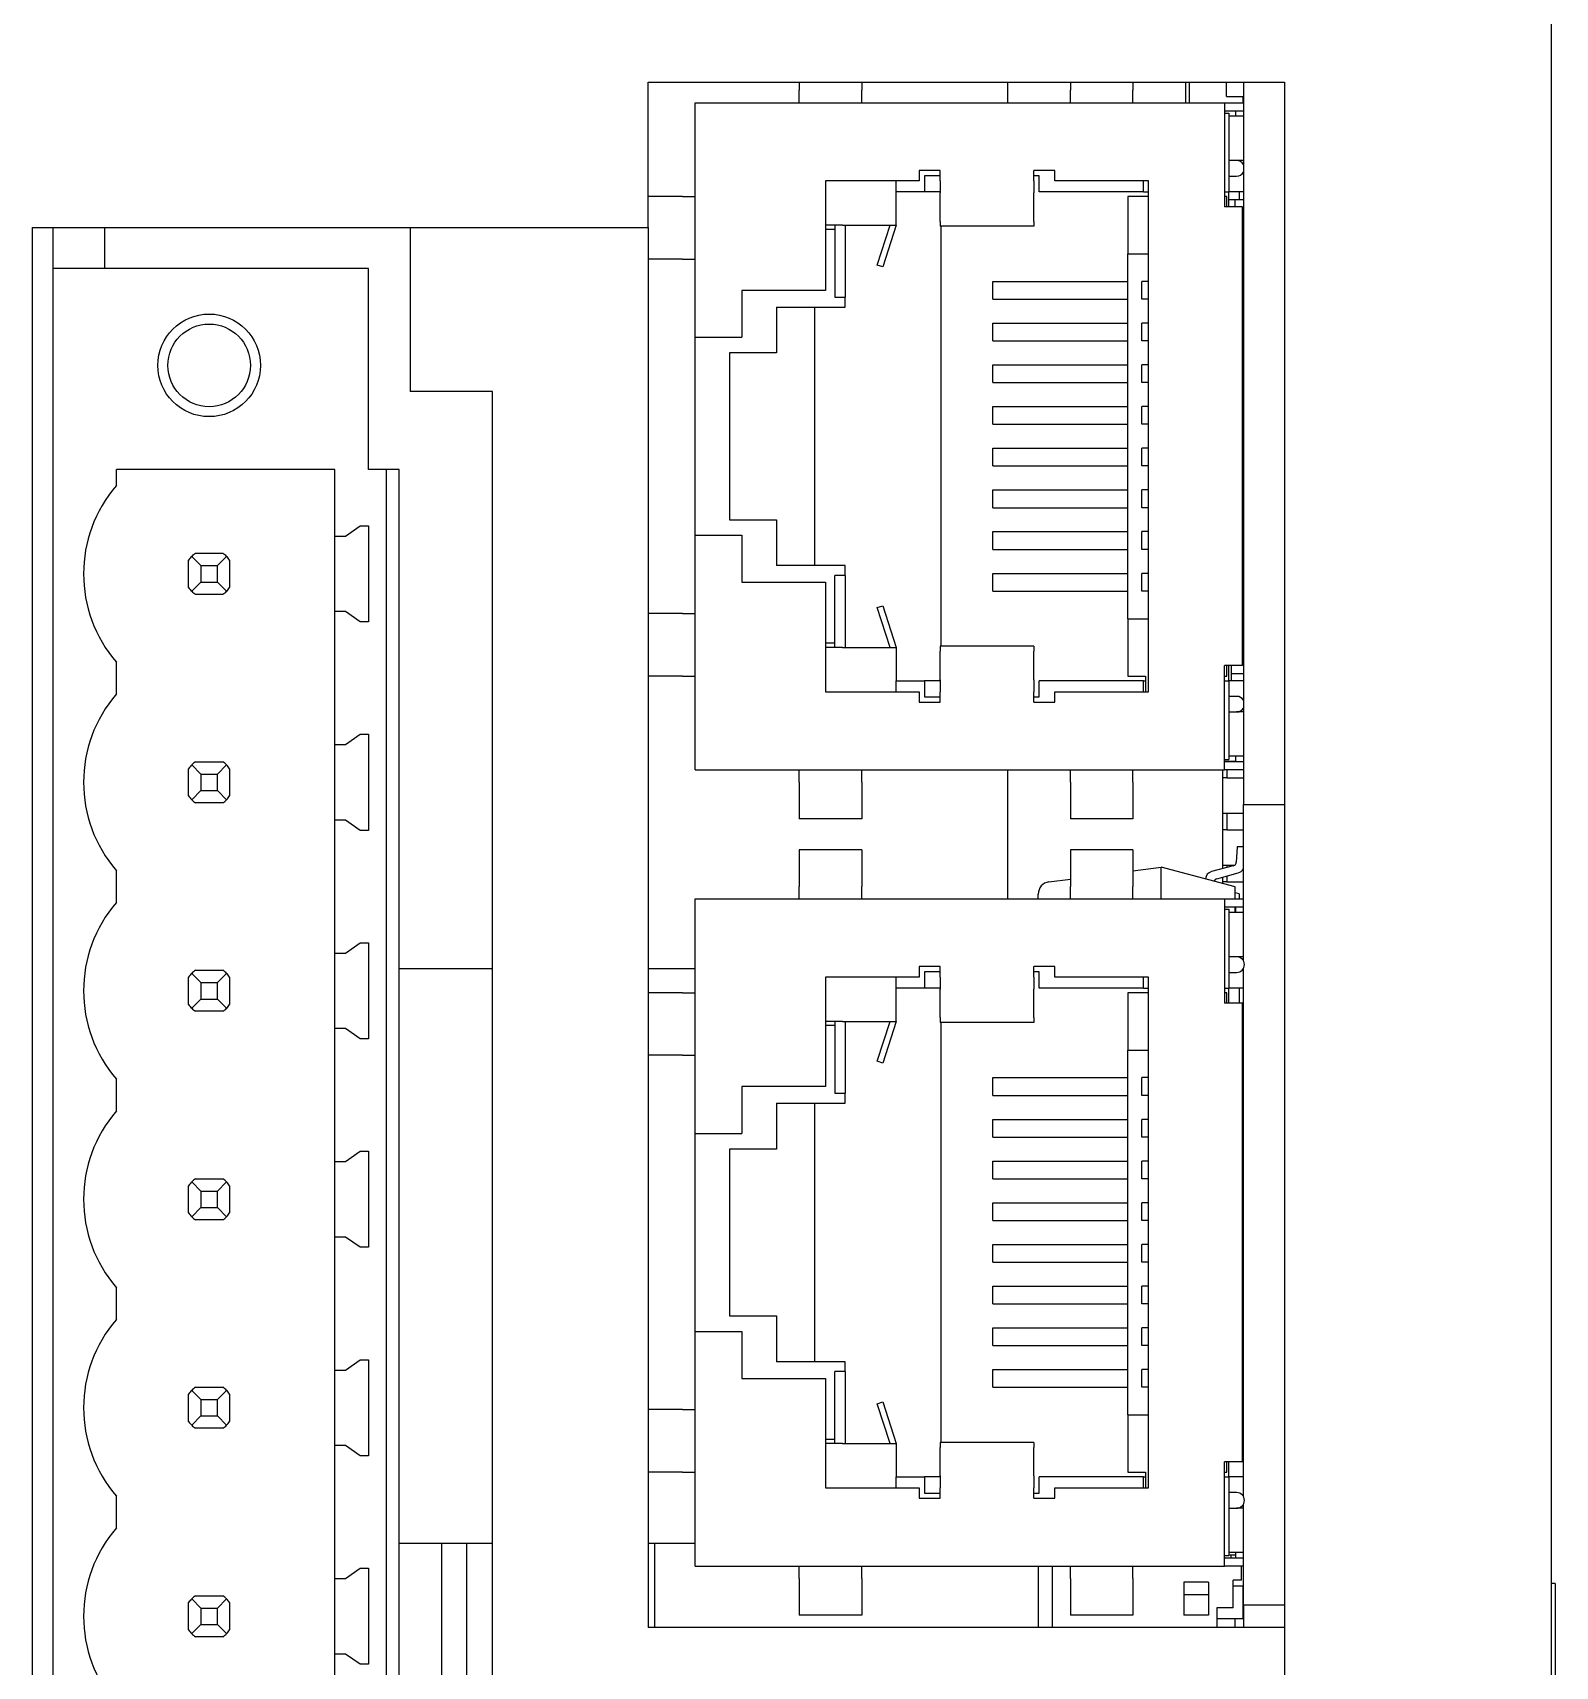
# Model space of a CAD drawing. Header units: millimetres. Extents: x 2121 to 4904, y 892 to 1933.
# Drawn here: x 2328.7 to 2402.9, y 1466.8 to 1546.4 of the extents above; entities that cross this region are included whole.
import ezdxf

# ---------------------------------------------------------------- set-up
doc = ezdxf.new("R2010")
doc.units = ezdxf.units.MM
doc.header["$LTSCALE"] = 1.8
doc.layers.add('치수(ISO)', color=7, linetype='Continuous', lineweight=25)

msp = doc.modelspace()

# ---------------------------------------------------------------- linework, layer by layer
at = {"layer": '치수(ISO)', "color": 7}
for p, q in [((2402.65, 1639.801), (2402.65, 1289.801)), ((2358.65, 1536.921), (2358.65, 1544.001)), ((2358.65, 1544.001), (2389.65, 1544.001)), ((2366.01, 1544.001), (2366.01, 1543.608)), ((2369.058, 1544.001), (2369.058, 1543.608)), ((2376.15, 1544.001), (2376.15, 1543.001)), ((2379.218, 1544.001), (2379.218, 1543.608)), ((2382.266, 1544.001), (2382.266, 1543.608)), ((2384.83, 1544.001), (2384.83, 1543.001)), ((2385.03, 1543.001), (2385.03, 1544.001)), ((2386.83, 1543.301), (2386.83, 1544.001)), ((2387.65, 1544.001), (2387.65, 1508.801)), ((2389.65, 1544.001), (2389.65, 1333.701)), ((2360.93, 1543.001), (2386.736, 1543.001)), ((2360.93, 1531.571), (2360.93, 1543.001)), ((2366.01, 1543.001), (2366.01, 1543.608)), ((2369.058, 1543.001), (2369.058, 1543.608)), ((2379.218, 1543.001), (2379.218, 1543.608)), ((2382.266, 1543.001), (2382.266, 1543.608)), ((2386.736, 1543.001), (2387.65, 1543.001)), ((2386.736, 1543.001), (2386.736, 1537.921)), ((2386.83, 1543.301), (2387.65, 1543.301)), ((2387.63, 1543.301), (2387.63, 1543.001)), ((2386.736, 1542.61), (2387.65, 1542.61)), ((2386.736, 1542.493), (2386.939, 1542.493)), ((2386.939, 1542.493), (2386.939, 1538.658)), ((2387.65, 1542.341), (2386.939, 1542.341)), ((2387.259, 1542.61), (2387.259, 1542.341)), ((2387.32, 1540.182), (2386.939, 1540.182)), ((2387.65, 1540.182), (2387.32, 1540.182)), ((2367.28, 1539.191), (2367.28, 1533.857)), ((2371.852, 1539.191), (2367.28, 1539.191)), ((2370.734, 1538.658), (2370.734, 1539.191)), ((2371.852, 1539.699), (2371.852, 1539.191)), ((2372.868, 1539.699), (2371.852, 1539.699)), ((2372.868, 1539.445), (2372.106, 1539.445)), ((2372.106, 1539.445), (2372.106, 1538.658)), ((2372.868, 1539.191), (2372.868, 1539.699)), ((2372.868, 1539.191), (2372.868, 1538.609)), ((2377.44, 1539.191), (2377.44, 1539.699)), ((2378.456, 1539.699), (2377.44, 1539.699)), ((2377.694, 1539.445), (2377.44, 1539.445)), ((2377.44, 1539.191), (2377.44, 1538.609)), ((2377.694, 1538.658), (2377.694, 1539.445)), ((2378.456, 1539.191), (2378.456, 1539.699)), ((2383.028, 1539.191), (2378.456, 1539.191)), ((2382.774, 1538.658), (2382.774, 1539.191)), ((2383.028, 1514.299), (2383.028, 1539.191)), ((2386.939, 1539.42), (2387.32, 1539.42)), ((2359.332, 1538.429), (2358.65, 1538.429)), ((2360.322, 1538.429), (2359.332, 1538.429)), ((2360.322, 1538.429), (2360.93, 1538.429)), ((2372.106, 1538.658), (2370.734, 1538.658)), ((2370.734, 1537.032), (2370.734, 1538.658)), ((2372.868, 1538.658), (2372.106, 1538.658)), ((2372.868, 1537.219), (2372.868, 1538.609)), ((2377.44, 1537.219), (2377.44, 1538.609)), ((2382.774, 1538.658), (2377.694, 1538.658)), ((2383.028, 1538.429), (2382.012, 1538.429)), ((2382.012, 1538.429), (2382.012, 1535.635)), ((2382.774, 1538.658), (2383.028, 1538.658)), ((2386.736, 1538.658), (2386.939, 1538.658)), ((2386.838, 1538.429), (2386.736, 1538.429)), ((2386.838, 1537.921), (2386.838, 1538.429)), ((2386.939, 1537.921), (2386.939, 1538.658)), ((2387.65, 1538.658), (2386.939, 1538.658)), ((2386.939, 1538.281), (2387.271, 1538.281)), ((2387.25, 1537.921), (2387.25, 1538.281)), ((2387.271, 1538.281), (2387.45, 1538.281)), ((2387.45, 1538.658), (2387.45, 1538.281)), ((2387.45, 1538.281), (2387.65, 1538.281)), ((2387.6, 1537.921), (2386.736, 1537.921)), ((2387.6, 1515.569), (2387.6, 1537.921)), ((2328.65, 1401.561), (2328.65, 1536.921)), ((2328.65, 1536.921), (2358.65, 1536.921)), ((2329.65, 1401.561), (2329.65, 1536.921)), ((2332.15, 1536.921), (2332.15, 1534.921)), ((2347.05, 1536.921), (2347.05, 1528.921)), ((2358.65, 1536.921), (2358.65, 1468.701)), ((2368.114, 1537.032), (2367.28, 1537.032)), ((2367.737, 1536.829), (2367.28, 1536.829)), ((2367.737, 1537.032), (2367.737, 1536.829)), ((2367.737, 1536.829), (2367.737, 1533.527)), ((2368.114, 1537.032), (2370.734, 1537.032)), ((2368.245, 1537.032), (2368.245, 1533.527)), ((2369.798, 1535.09), (2370.429, 1537.032)), ((2370.734, 1537.032), (2370.074, 1535)), ((2372.868, 1537.219), (2372.868, 1536.981)), ((2377.44, 1536.981), (2372.868, 1536.981)), ((2372.918, 1516.509), (2372.918, 1536.981)), ((2377.44, 1537.219), (2377.44, 1536.981)), ((2387.6, 1536.661), (2387.65, 1536.661)), ((2387.6, 1535.741), (2387.65, 1535.741)), ((2359.332, 1535.381), (2358.65, 1535.381)), ((2360.322, 1535.381), (2359.332, 1535.381)), ((2360.322, 1535.381), (2360.93, 1535.381)), ((2370.074, 1535), (2369.798, 1535.09)), ((2382.012, 1535.635), (2383.028, 1535.635)), ((2382.012, 1517.855), (2382.012, 1535.635)), ((2329.65, 1403.561), (2329.65, 1534.921)), ((2345.01, 1534.921), (2329.65, 1534.921)), ((2345.01, 1525.121), (2345.01, 1534.921)), ((2375.434, 1533.425), (2375.434, 1534.289)), ((2375.434, 1534.289), (2382.012, 1534.289)), ((2382.697, 1533.425), (2382.697, 1534.289)), ((2383.028, 1534.289), (2382.697, 1534.289)), ((2387.65, 1534.264), (2387.6, 1534.264)), ((2363.216, 1533.857), (2363.216, 1531.571)), ((2367.28, 1533.857), (2363.216, 1533.857)), ((2367.737, 1533.527), (2368.245, 1533.527)), ((2368.245, 1533.044), (2368.245, 1533.527)), ((2375.434, 1533.425), (2382.012, 1533.425)), ((2383.028, 1533.425), (2382.697, 1533.425)), ((2387.65, 1533.4), (2387.6, 1533.4)), ((2364.892, 1533.044), (2364.892, 1530.809)), ((2364.892, 1533.044), (2368.245, 1533.044)), ((2366.772, 1520.446), (2366.772, 1533.044)), ((2387.6, 1533.201), (2387.65, 1533.201)), ((2375.434, 1531.393), (2375.434, 1532.257)), ((2375.434, 1532.257), (2382.012, 1532.257)), ((2382.697, 1531.393), (2382.697, 1532.257)), ((2383.028, 1532.257), (2382.697, 1532.257)), ((2387.65, 1532.232), (2387.6, 1532.232)), ((2360.93, 1521.919), (2360.93, 1531.571)), ((2360.93, 1531.571), (2363.216, 1531.571)), ((2375.434, 1531.393), (2382.012, 1531.393)), ((2383.028, 1531.393), (2382.697, 1531.393)), ((2387.65, 1531.368), (2387.6, 1531.368)), ((2362.606, 1530.809), (2362.606, 1522.681)), ((2364.892, 1530.809), (2362.606, 1530.809)), ((2375.434, 1529.361), (2375.434, 1530.225)), ((2375.434, 1530.225), (2382.012, 1530.225)), ((2382.697, 1529.361), (2382.697, 1530.225)), ((2383.028, 1530.225), (2382.697, 1530.225)), ((2387.6, 1530.661), (2387.65, 1530.661)), ((2387.65, 1530.2), (2387.6, 1530.2)), ((2351.05, 1528.921), (2347.05, 1528.921)), ((2351.05, 1409.561), (2351.05, 1528.921)), ((2375.434, 1529.361), (2382.012, 1529.361)), ((2383.028, 1529.361), (2382.697, 1529.361)), ((2387.65, 1529.336), (2387.6, 1529.336)), ((2387.6, 1529.041), (2387.65, 1529.041)), ((2375.434, 1527.329), (2375.434, 1528.193)), ((2375.434, 1528.193), (2382.012, 1528.193)), ((2382.697, 1527.329), (2382.697, 1528.193)), ((2383.028, 1528.193), (2382.697, 1528.193)), ((2387.65, 1528.168), (2387.6, 1528.168)), ((2375.434, 1527.329), (2382.012, 1527.329)), ((2383.028, 1527.329), (2382.697, 1527.329)), ((2387.65, 1527.304), (2387.6, 1527.304)), ((2387.6, 1526.501), (2387.65, 1526.501)), ((2375.434, 1525.297), (2375.434, 1526.161)), ((2375.434, 1526.161), (2382.012, 1526.161)), ((2382.697, 1525.297), (2382.697, 1526.161)), ((2383.028, 1526.161), (2382.697, 1526.161)), ((2387.65, 1526.136), (2387.6, 1526.136)), ((2332.73, 1524.349), (2332.73, 1525.121)), ((2343.37, 1525.121), (2332.73, 1525.121)), ((2343.37, 1521.881), (2343.37, 1525.121)), ((2345.89, 1525.121), (2345.01, 1525.121)), ((2345.89, 1413.361), (2345.89, 1525.121)), ((2346.51, 1525.121), (2345.89, 1525.121)), ((2346.51, 1413.361), (2346.51, 1525.121)), ((2375.434, 1525.297), (2382.012, 1525.297)), ((2383.028, 1525.297), (2382.697, 1525.297)), ((2387.65, 1525.272), (2387.6, 1525.272)), ((2375.434, 1523.265), (2375.434, 1524.129)), ((2375.434, 1524.129), (2382.012, 1524.129)), ((2382.697, 1523.265), (2382.697, 1524.129)), ((2383.028, 1524.129), (2382.697, 1524.129)), ((2387.65, 1524.104), (2387.6, 1524.104)), ((2375.434, 1523.265), (2382.012, 1523.265)), ((2383.028, 1523.265), (2382.697, 1523.265)), ((2387.65, 1523.24), (2387.6, 1523.24)), ((2387.6, 1523.041), (2387.65, 1523.041)), ((2343.896, 1521.881), (2344.61, 1522.381)), ((2344.61, 1522.381), (2345.01, 1522.381)), ((2345.01, 1522.381), (2345.01, 1517.701)), ((2362.606, 1522.681), (2364.892, 1522.681)), ((2364.892, 1522.681), (2364.892, 1520.446)), ((2343.37, 1521.881), (2343.896, 1521.881)), ((2343.37, 1518.201), (2343.37, 1521.881)), ((2360.93, 1521.919), (2363.216, 1521.919)), ((2360.93, 1510.489), (2360.93, 1521.919)), ((2363.216, 1521.919), (2363.216, 1519.633)), ((2375.434, 1521.233), (2375.434, 1522.097)), ((2375.434, 1522.097), (2382.012, 1522.097)), ((2382.697, 1521.233), (2382.697, 1522.097)), ((2383.028, 1522.097), (2382.697, 1522.097)), ((2387.65, 1522.072), (2387.6, 1522.072)), ((2336.25, 1519.378), (2336.25, 1520.704)), ((2336.402, 1520.89), (2336.85, 1520.441)), ((2336.587, 1521.041), (2337.914, 1521.041)), ((2337.65, 1520.441), (2338.099, 1520.89)), ((2338.25, 1520.704), (2338.25, 1519.378)), ((2375.434, 1521.233), (2382.012, 1521.233)), ((2383.028, 1521.233), (2382.697, 1521.233)), ((2387.65, 1521.208), (2387.6, 1521.208)), ((2336.85, 1520.441), (2336.85, 1519.641)), ((2336.85, 1520.441), (2337.65, 1520.441)), ((2337.65, 1519.641), (2337.65, 1520.441)), ((2368.245, 1520.446), (2364.892, 1520.446)), ((2367.737, 1516.661), (2367.737, 1519.963)), ((2368.245, 1519.963), (2367.737, 1519.963)), ((2368.245, 1519.963), (2368.245, 1520.446)), ((2368.245, 1519.963), (2368.245, 1516.458)), ((2375.434, 1519.201), (2375.434, 1520.065)), ((2375.434, 1520.065), (2382.012, 1520.065)), ((2382.697, 1519.201), (2382.697, 1520.065)), ((2383.028, 1520.065), (2382.697, 1520.065)), ((2387.6, 1520.501), (2387.65, 1520.501)), ((2387.65, 1520.04), (2387.6, 1520.04)), ((2336.85, 1519.641), (2336.402, 1519.193)), ((2337.914, 1519.041), (2336.587, 1519.041)), ((2336.85, 1519.641), (2337.65, 1519.641)), ((2338.099, 1519.193), (2337.65, 1519.641)), ((2363.216, 1519.633), (2367.28, 1519.633)), ((2367.28, 1519.633), (2367.28, 1514.299)), ((2375.434, 1519.201), (2382.012, 1519.201)), ((2383.028, 1519.201), (2382.697, 1519.201)), ((2387.65, 1519.176), (2387.6, 1519.176)), ((2369.798, 1518.401), (2370.074, 1518.49)), ((2370.429, 1516.458), (2369.798, 1518.401)), ((2370.074, 1518.49), (2370.734, 1516.458)), ((2343.896, 1518.201), (2343.37, 1518.201)), ((2343.37, 1511.721), (2343.37, 1518.201)), ((2344.61, 1517.701), (2343.896, 1518.201)), ((2345.01, 1517.701), (2344.61, 1517.701)), ((2359.332, 1518.109), (2358.65, 1518.109)), ((2360.322, 1518.109), (2359.332, 1518.109)), ((2360.322, 1518.109), (2360.93, 1518.109)), ((2382.012, 1517.855), (2383.028, 1517.855)), ((2382.012, 1517.855), (2382.012, 1515.061)), ((2367.737, 1516.661), (2367.28, 1516.661)), ((2367.737, 1516.458), (2367.737, 1516.661)), ((2368.114, 1516.458), (2367.28, 1516.458)), ((2368.114, 1516.458), (2370.734, 1516.458)), ((2370.734, 1516.458), (2370.734, 1514.833)), ((2372.868, 1516.509), (2372.868, 1516.271)), ((2377.44, 1516.509), (2372.868, 1516.509)), ((2372.868, 1514.881), (2372.868, 1516.271)), ((2377.44, 1516.509), (2377.44, 1516.271)), ((2377.44, 1514.881), (2377.44, 1516.271)), ((2387.6, 1516), (2387.65, 1516)), ((2332.73, 1514.189), (2332.73, 1515.733)), ((2359.332, 1515.061), (2358.65, 1515.061)), ((2360.322, 1515.061), (2359.332, 1515.061)), ((2360.322, 1515.061), (2360.93, 1515.061)), ((2382.012, 1515.061), (2382.875, 1515.061)), ((2382.875, 1515.061), (2382.875, 1514.299)), ((2386.736, 1510.489), (2386.736, 1515.569)), ((2387.6, 1515.569), (2386.736, 1515.569)), ((2386.736, 1515.061), (2386.838, 1515.061)), ((2386.838, 1515.061), (2386.838, 1515.569)), ((2386.939, 1514.833), (2386.939, 1515.569)), ((2387.05, 1515.569), (2387.05, 1514.833)), ((2387.05, 1515.187), (2387.65, 1515.187)), ((2367.28, 1514.299), (2371.852, 1514.299)), ((2370.734, 1514.833), (2372.106, 1514.833)), ((2370.734, 1514.299), (2370.734, 1514.833)), ((2371.852, 1514.299), (2371.852, 1513.791)), ((2372.106, 1514.833), (2372.106, 1514.045)), ((2372.868, 1514.833), (2372.106, 1514.833)), ((2372.868, 1514.881), (2372.868, 1514.299)), ((2372.868, 1513.791), (2372.868, 1514.299)), ((2377.44, 1514.881), (2377.44, 1514.299)), ((2377.44, 1513.791), (2377.44, 1514.299)), ((2382.774, 1514.833), (2377.694, 1514.833)), ((2377.694, 1514.045), (2377.694, 1514.833)), ((2378.456, 1514.299), (2383.028, 1514.299)), ((2378.456, 1513.791), (2378.456, 1514.299)), ((2382.774, 1514.833), (2382.875, 1514.833)), ((2382.774, 1514.299), (2382.774, 1514.833)), ((2386.736, 1514.833), (2386.939, 1514.833)), ((2386.939, 1514.833), (2386.939, 1510.997)), ((2387.65, 1514.833), (2386.939, 1514.833)), ((2371.852, 1513.791), (2372.868, 1513.791)), ((2372.106, 1514.045), (2372.868, 1514.045)), ((2377.44, 1514.045), (2377.694, 1514.045)), ((2377.44, 1513.791), (2378.456, 1513.791)), ((2387.32, 1514.071), (2386.939, 1514.071)), ((2386.939, 1513.309), (2387.32, 1513.309)), ((2387.65, 1513.309), (2387.32, 1513.309)), ((2343.896, 1511.721), (2344.61, 1512.221)), ((2344.61, 1512.221), (2345.01, 1512.221)), ((2345.01, 1512.221), (2345.01, 1507.541)), ((2343.37, 1511.721), (2343.896, 1511.721)), ((2343.37, 1508.041), (2343.37, 1511.721)), ((2387.65, 1511.15), (2386.939, 1511.15)), ((2387.259, 1511.15), (2387.259, 1510.88)), ((2336.25, 1509.218), (2336.25, 1510.544)), ((2336.402, 1510.73), (2336.85, 1510.281)), ((2336.587, 1510.881), (2337.914, 1510.881)), ((2336.85, 1510.281), (2336.85, 1509.481)), ((2336.85, 1510.281), (2337.65, 1510.281)), ((2337.65, 1510.281), (2338.099, 1510.73)), ((2337.65, 1509.481), (2337.65, 1510.281)), ((2338.25, 1510.544), (2338.25, 1509.218)), ((2360.93, 1510.489), (2386.736, 1510.489)), ((2366.01, 1509.882), (2366.01, 1510.489)), ((2369.058, 1509.882), (2369.058, 1510.489)), ((2376.15, 1510.489), (2376.15, 1504.201)), ((2379.218, 1509.882), (2379.218, 1510.489)), ((2382.266, 1509.882), (2382.266, 1510.489)), ((2386.634, 1510.489), (2386.634, 1505.674)), ((2386.736, 1510.997), (2386.939, 1510.997)), ((2386.736, 1510.92), (2386.838, 1510.92)), ((2387.65, 1510.88), (2386.736, 1510.88)), ((2387.65, 1510.489), (2386.736, 1510.489)), ((2386.838, 1510.92), (2387.259, 1510.92)), ((2386.838, 1510.92), (2386.838, 1510.88)), ((2386.838, 1510.489), (2386.838, 1510.107)), ((2336.85, 1509.481), (2336.402, 1509.033)), ((2336.85, 1509.481), (2337.65, 1509.481)), ((2338.099, 1509.033), (2337.65, 1509.481)), ((2366.01, 1509.882), (2366.01, 1508.891)), ((2369.058, 1509.882), (2369.058, 1508.891)), ((2379.218, 1509.882), (2379.218, 1508.891)), ((2382.266, 1509.882), (2382.266, 1508.891)), ((2386.838, 1510.107), (2386.634, 1510.107)), ((2386.838, 1510.107), (2387.65, 1510.107)), ((2337.914, 1508.881), (2336.587, 1508.881)), ((2366.01, 1508.891), (2366.01, 1508.102)), ((2369.058, 1508.891), (2369.058, 1508.102)), ((2379.218, 1508.891), (2379.218, 1508.102)), ((2382.266, 1508.891), (2382.266, 1508.102)), ((2387.65, 1508.801), (2389.65, 1508.801)), ((2387.65, 1501.191), (2387.65, 1508.801)), ((2343.896, 1508.041), (2343.37, 1508.041)), ((2343.37, 1501.561), (2343.37, 1508.041)), ((2344.61, 1507.541), (2343.896, 1508.041)), ((2369.058, 1508.102), (2366.01, 1508.102)), ((2382.266, 1508.102), (2379.218, 1508.102)), ((2386.634, 1508.38), (2386.838, 1508.38)), ((2386.838, 1508.38), (2387.65, 1508.38)), ((2386.838, 1508.38), (2386.838, 1507.567)), ((2345.01, 1507.541), (2344.61, 1507.541)), ((2386.838, 1507.567), (2386.634, 1507.567)), ((2386.838, 1507.567), (2387.65, 1507.567)), ((2366.01, 1506.589), (2366.01, 1505.799)), ((2369.058, 1506.589), (2366.01, 1506.589)), ((2369.058, 1506.589), (2369.058, 1505.799)), ((2379.218, 1506.589), (2379.218, 1505.799)), ((2382.266, 1506.589), (2379.218, 1506.589)), ((2382.266, 1506.589), (2382.266, 1505.799)), ((2387.349, 1506.722), (2387.304, 1505.996)), ((2387.65, 1506.741), (2387.368, 1506.741)), ((2332.73, 1504.029), (2332.73, 1505.573)), ((2366.01, 1505.799), (2366.01, 1504.808)), ((2369.058, 1505.799), (2369.058, 1504.808)), ((2379.218, 1505.799), (2379.218, 1504.808)), ((2382.266, 1505.799), (2382.266, 1504.808)), ((2382.266, 1505.569), (2383.65, 1505.751)), ((2383.65, 1504.201), (2383.65, 1505.751)), ((2387.25, 1504.787), (2383.65, 1505.751)), ((2387.157, 1505.815), (2386.096, 1505.529)), ((2386.634, 1505.84), (2386.838, 1505.84)), ((2386.838, 1505.84), (2387.212, 1505.84)), ((2386.838, 1505.84), (2386.838, 1505.729)), ((2366.01, 1504.201), (2366.01, 1504.808)), ((2369.058, 1504.201), (2369.058, 1504.808)), ((2378.172, 1505.03), (2379.218, 1505.168)), ((2379.218, 1504.201), (2379.218, 1504.808)), ((2382.266, 1504.201), (2382.266, 1504.808)), ((2386.348, 1505.182), (2387.4, 1505.466)), ((2386.634, 1505.26), (2386.634, 1504.952)), ((2386.838, 1505.027), (2386.634, 1505.027)), ((2386.838, 1505.314), (2386.838, 1505.027)), ((2386.838, 1505.027), (2387.65, 1505.027)), ((2387.25, 1504.201), (2387.25, 1504.787)), ((2360.93, 1504.201), (2386.736, 1504.201)), ((2360.93, 1492.771), (2360.93, 1504.201)), ((2377.65, 1504.201), (2377.65, 1504.435)), ((2386.736, 1504.201), (2387.65, 1504.201)), ((2386.736, 1504.201), (2386.736, 1499.121)), ((2387.45, 1504.441), (2387.25, 1504.489)), ((2387.45, 1504.441), (2387.45, 1504.201)), ((2386.736, 1503.81), (2387.65, 1503.81)), ((2386.736, 1503.693), (2386.939, 1503.693)), ((2386.939, 1503.693), (2386.939, 1499.858)), ((2387.65, 1503.541), (2386.939, 1503.541)), ((2387.25, 1503.541), (2387.25, 1503.81)), ((2387.259, 1503.636), (2387.25, 1503.637)), ((2387.259, 1503.81), (2387.259, 1503.541)), ((2343.37, 1501.561), (2343.896, 1501.561)), ((2343.37, 1497.881), (2343.37, 1501.561)), ((2343.896, 1501.561), (2344.61, 1502.061)), ((2344.61, 1502.061), (2345.01, 1502.061)), ((2345.01, 1502.061), (2345.01, 1497.381)), ((2336.587, 1500.721), (2337.914, 1500.721)), ((2346.51, 1500.801), (2351.05, 1500.801)), ((2358.65, 1500.801), (2360.93, 1500.801)), ((2371.852, 1500.899), (2371.852, 1500.391)), ((2372.868, 1500.899), (2371.852, 1500.899)), ((2372.868, 1500.391), (2372.868, 1500.899)), ((2377.44, 1500.391), (2377.44, 1500.899)), ((2378.456, 1500.899), (2377.44, 1500.899)), ((2378.456, 1500.391), (2378.456, 1500.899)), ((2387.32, 1501.382), (2386.939, 1501.382)), ((2387.65, 1501.382), (2387.32, 1501.382)), ((2387.65, 1475.08), (2387.65, 1500.811)), ((2336.25, 1499.058), (2336.25, 1500.384)), ((2336.402, 1500.57), (2336.85, 1500.121)), ((2336.85, 1500.121), (2336.85, 1499.321)), ((2336.85, 1500.121), (2337.65, 1500.121)), ((2337.65, 1500.121), (2338.099, 1500.57)), ((2337.65, 1499.321), (2337.65, 1500.121)), ((2338.25, 1500.384), (2338.25, 1499.058)), ((2367.28, 1500.391), (2367.28, 1495.057)), ((2371.852, 1500.391), (2367.28, 1500.391)), ((2370.734, 1499.858), (2370.734, 1500.391)), ((2372.868, 1500.645), (2372.106, 1500.645)), ((2372.106, 1500.645), (2372.106, 1499.858)), ((2372.868, 1500.391), (2372.868, 1499.809)), ((2377.694, 1500.645), (2377.44, 1500.645)), ((2377.44, 1500.391), (2377.44, 1499.809)), ((2377.694, 1499.858), (2377.694, 1500.645)), ((2383.028, 1500.391), (2378.456, 1500.391)), ((2382.774, 1499.858), (2382.774, 1500.391)), ((2383.028, 1475.499), (2383.028, 1500.391)), ((2386.939, 1500.62), (2387.32, 1500.62)), ((2336.85, 1499.321), (2336.402, 1498.873)), ((2336.85, 1499.321), (2337.65, 1499.321)), ((2338.099, 1498.873), (2337.65, 1499.321)), ((2359.332, 1499.629), (2358.65, 1499.629)), ((2360.322, 1499.629), (2359.332, 1499.629)), ((2360.322, 1499.629), (2360.93, 1499.629)), ((2372.106, 1499.858), (2370.734, 1499.858)), ((2370.734, 1498.232), (2370.734, 1499.858)), ((2372.868, 1499.858), (2372.106, 1499.858)), ((2372.868, 1498.419), (2372.868, 1499.809)), ((2377.44, 1498.419), (2377.44, 1499.809)), ((2382.774, 1499.858), (2377.694, 1499.858)), ((2383.028, 1499.629), (2382.012, 1499.629)), ((2382.012, 1499.629), (2382.012, 1496.835)), ((2382.774, 1499.858), (2383.028, 1499.858)), ((2386.736, 1499.858), (2386.939, 1499.858)), ((2386.838, 1499.629), (2386.736, 1499.629)), ((2387.6, 1499.121), (2386.736, 1499.121)), ((2386.838, 1499.121), (2386.838, 1499.629)), ((2386.939, 1499.121), (2386.939, 1499.858)), ((2387.65, 1499.858), (2386.939, 1499.858)), ((2387.45, 1499.858), (2387.45, 1499.121)), ((2387.6, 1476.769), (2387.6, 1499.121)), ((2337.914, 1498.721), (2336.587, 1498.721)), ((2372.868, 1498.419), (2372.868, 1498.181)), ((2377.44, 1498.419), (2377.44, 1498.181)), ((2387.6, 1498.941), (2387.65, 1498.941)), ((2343.896, 1497.881), (2343.37, 1497.881)), ((2343.37, 1491.401), (2343.37, 1497.881)), ((2344.61, 1497.381), (2343.896, 1497.881)), ((2368.114, 1498.232), (2367.28, 1498.232)), ((2367.737, 1498.029), (2367.28, 1498.029)), ((2367.737, 1498.232), (2367.737, 1498.029)), ((2367.737, 1498.029), (2367.737, 1494.727)), ((2368.114, 1498.232), (2370.734, 1498.232)), ((2368.245, 1498.232), (2368.245, 1494.727)), ((2369.798, 1496.29), (2370.429, 1498.232)), ((2370.734, 1498.232), (2370.074, 1496.2)), ((2377.44, 1498.181), (2372.868, 1498.181)), ((2372.918, 1477.709), (2372.918, 1498.181)), ((2345.01, 1497.381), (2344.61, 1497.381)), ((2382.012, 1496.835), (2383.028, 1496.835)), ((2382.012, 1479.055), (2382.012, 1496.835)), ((2387.6, 1497.321), (2387.65, 1497.321)), ((2359.332, 1496.581), (2358.65, 1496.581)), ((2360.322, 1496.581), (2359.332, 1496.581)), ((2360.322, 1496.581), (2360.93, 1496.581)), ((2370.074, 1496.2), (2369.798, 1496.29)), ((2387.6, 1496.401), (2387.65, 1496.401)), ((2332.73, 1493.869), (2332.73, 1495.413)), ((2375.434, 1494.625), (2375.434, 1495.489)), ((2375.434, 1495.489), (2382.012, 1495.489)), ((2382.697, 1494.625), (2382.697, 1495.489)), ((2383.028, 1495.489), (2382.697, 1495.489)), ((2387.65, 1495.464), (2387.6, 1495.464)), ((2363.216, 1495.057), (2363.216, 1492.771)), ((2367.28, 1495.057), (2363.216, 1495.057)), ((2367.737, 1494.727), (2368.245, 1494.727)), ((2368.245, 1494.244), (2368.245, 1494.727)), ((2375.434, 1494.625), (2382.012, 1494.625)), ((2383.028, 1494.625), (2382.697, 1494.625)), ((2387.65, 1494.6), (2387.6, 1494.6)), ((2364.892, 1494.244), (2364.892, 1492.009)), ((2364.892, 1494.244), (2368.245, 1494.244)), ((2366.772, 1481.646), (2366.772, 1494.244)), ((2387.6, 1493.861), (2387.65, 1493.861)), ((2360.93, 1483.119), (2360.93, 1492.771)), ((2360.93, 1492.771), (2363.216, 1492.771)), ((2375.434, 1492.593), (2375.434, 1493.457)), ((2375.434, 1493.457), (2382.012, 1493.457)), ((2382.697, 1492.593), (2382.697, 1493.457)), ((2383.028, 1493.457), (2382.697, 1493.457)), ((2387.65, 1493.432), (2387.6, 1493.432)), ((2362.606, 1492.009), (2362.606, 1483.881)), ((2364.892, 1492.009), (2362.606, 1492.009)), ((2375.434, 1492.593), (2382.012, 1492.593)), ((2383.028, 1492.593), (2382.697, 1492.593)), ((2387.65, 1492.568), (2387.6, 1492.568)), ((2387.6, 1492.241), (2387.65, 1492.241)), ((2343.37, 1491.401), (2343.896, 1491.401)), ((2343.37, 1487.721), (2343.37, 1491.401)), ((2343.896, 1491.401), (2344.61, 1491.901)), ((2344.61, 1491.901), (2345.01, 1491.901)), ((2345.01, 1491.901), (2345.01, 1487.221)), ((2375.434, 1490.561), (2375.434, 1491.425)), ((2375.434, 1491.425), (2382.012, 1491.425)), ((2382.697, 1490.561), (2382.697, 1491.425)), ((2383.028, 1491.425), (2382.697, 1491.425)), ((2387.65, 1491.4), (2387.6, 1491.4)), ((2336.402, 1490.41), (2336.85, 1489.961)), ((2336.587, 1490.561), (2337.914, 1490.561)), ((2337.65, 1489.961), (2338.099, 1490.41)), ((2375.434, 1490.561), (2382.012, 1490.561)), ((2383.028, 1490.561), (2382.697, 1490.561)), ((2387.65, 1490.536), (2387.6, 1490.536)), ((2336.25, 1488.898), (2336.25, 1490.224)), ((2336.85, 1489.961), (2336.85, 1489.161)), ((2336.85, 1489.961), (2337.65, 1489.961)), ((2337.65, 1489.161), (2337.65, 1489.961)), ((2338.25, 1490.224), (2338.25, 1488.898)), ((2387.6, 1489.701), (2387.65, 1489.701)), ((2336.85, 1489.161), (2336.402, 1488.713)), ((2336.85, 1489.161), (2337.65, 1489.161)), ((2338.099, 1488.713), (2337.65, 1489.161)), ((2375.434, 1488.529), (2375.434, 1489.393)), ((2375.434, 1489.393), (2382.012, 1489.393)), ((2382.697, 1488.529), (2382.697, 1489.393)), ((2383.028, 1489.393), (2382.697, 1489.393)), ((2387.65, 1489.368), (2387.6, 1489.368)), ((2337.914, 1488.561), (2336.587, 1488.561)), ((2375.434, 1488.529), (2382.012, 1488.529)), ((2383.028, 1488.529), (2382.697, 1488.529)), ((2387.65, 1488.504), (2387.6, 1488.504)), ((2343.896, 1487.721), (2343.37, 1487.721)), ((2343.37, 1481.241), (2343.37, 1487.721)), ((2344.61, 1487.221), (2343.896, 1487.721)), ((2345.01, 1487.221), (2344.61, 1487.221)), ((2375.434, 1486.497), (2375.434, 1487.361)), ((2375.434, 1487.361), (2382.012, 1487.361)), ((2382.697, 1486.497), (2382.697, 1487.361)), ((2383.028, 1487.361), (2382.697, 1487.361)), ((2387.65, 1487.336), (2387.6, 1487.336)), ((2375.434, 1486.497), (2382.012, 1486.497)), ((2383.028, 1486.497), (2382.697, 1486.497)), ((2387.65, 1486.472), (2387.6, 1486.472)), ((2387.6, 1486.241), (2387.65, 1486.241)), ((2332.73, 1483.709), (2332.73, 1485.253)), ((2375.434, 1484.465), (2375.434, 1485.329)), ((2375.434, 1485.329), (2382.012, 1485.329)), ((2382.697, 1484.465), (2382.697, 1485.329)), ((2383.028, 1485.329), (2382.697, 1485.329)), ((2387.65, 1485.304), (2387.6, 1485.304)), ((2375.434, 1484.465), (2382.012, 1484.465)), ((2383.028, 1484.465), (2382.697, 1484.465)), ((2387.65, 1484.44), (2387.6, 1484.44)), ((2362.606, 1483.881), (2364.892, 1483.881)), ((2364.892, 1483.881), (2364.892, 1481.646)), ((2375.434, 1482.433), (2375.434, 1483.297)), ((2375.434, 1483.297), (2382.012, 1483.297)), ((2382.697, 1482.433), (2382.697, 1483.297)), ((2383.028, 1483.297), (2382.697, 1483.297)), ((2387.6, 1483.701), (2387.65, 1483.701)), ((2387.65, 1483.272), (2387.6, 1483.272)), ((2360.93, 1483.119), (2363.216, 1483.119)), ((2360.93, 1471.689), (2360.93, 1483.119)), ((2363.216, 1483.119), (2363.216, 1480.833)), ((2375.434, 1482.433), (2382.012, 1482.433)), ((2383.028, 1482.433), (2382.697, 1482.433)), ((2387.65, 1482.408), (2387.6, 1482.408)), ((2343.896, 1481.241), (2344.61, 1481.741)), ((2344.61, 1481.741), (2345.01, 1481.741)), ((2345.01, 1481.741), (2345.01, 1477.061)), ((2368.245, 1481.646), (2364.892, 1481.646)), ((2368.245, 1481.163), (2368.245, 1481.646)), ((2343.37, 1481.241), (2343.896, 1481.241)), ((2343.37, 1477.561), (2343.37, 1481.241)), ((2363.216, 1480.833), (2367.28, 1480.833)), ((2367.28, 1480.833), (2367.28, 1475.499)), ((2367.737, 1477.861), (2367.737, 1481.163)), ((2368.245, 1481.163), (2367.737, 1481.163)), ((2368.245, 1481.163), (2368.245, 1477.658)), ((2375.434, 1480.401), (2375.434, 1481.265)), ((2375.434, 1481.265), (2382.012, 1481.265)), ((2382.697, 1480.401), (2382.697, 1481.265)), ((2383.028, 1481.265), (2382.697, 1481.265)), ((2387.65, 1481.24), (2387.6, 1481.24)), ((2336.25, 1478.738), (2336.25, 1480.064)), ((2336.402, 1480.25), (2336.85, 1479.801)), ((2336.587, 1480.401), (2337.914, 1480.401)), ((2337.65, 1479.801), (2338.099, 1480.25)), ((2338.25, 1480.064), (2338.25, 1478.738)), ((2375.434, 1480.401), (2382.012, 1480.401)), ((2383.028, 1480.401), (2382.697, 1480.401)), ((2387.65, 1480.376), (2387.6, 1480.376)), ((2336.85, 1479.801), (2336.85, 1479.001)), ((2336.85, 1479.801), (2337.65, 1479.801)), ((2337.65, 1479.001), (2337.65, 1479.801)), ((2359.332, 1479.309), (2358.65, 1479.309)), ((2360.322, 1479.309), (2359.332, 1479.309)), ((2360.322, 1479.309), (2360.93, 1479.309)), ((2369.798, 1479.601), (2370.074, 1479.69)), ((2370.429, 1477.658), (2369.798, 1479.601)), ((2370.074, 1479.69), (2370.734, 1477.658)), ((2336.85, 1479.001), (2336.402, 1478.553)), ((2336.85, 1479.001), (2337.65, 1479.001)), ((2338.099, 1478.553), (2337.65, 1479.001)), ((2382.012, 1479.055), (2383.028, 1479.055)), ((2382.012, 1479.055), (2382.012, 1476.261)), ((2337.914, 1478.401), (2336.587, 1478.401)), ((2367.737, 1477.861), (2367.28, 1477.861)), ((2368.114, 1477.658), (2367.28, 1477.658)), ((2367.737, 1477.658), (2367.737, 1477.861)), ((2368.114, 1477.658), (2370.734, 1477.658)), ((2370.734, 1477.658), (2370.734, 1476.033)), ((2372.868, 1477.709), (2372.868, 1477.471)), ((2377.44, 1477.709), (2372.868, 1477.709)), ((2377.44, 1477.709), (2377.44, 1477.471)), ((2343.896, 1477.561), (2343.37, 1477.561)), ((2343.37, 1471.081), (2343.37, 1477.561)), ((2344.61, 1477.061), (2343.896, 1477.561)), ((2345.01, 1477.061), (2344.61, 1477.061)), ((2372.868, 1476.081), (2372.868, 1477.471)), ((2377.44, 1476.081), (2377.44, 1477.471)), ((2359.332, 1476.261), (2358.65, 1476.261)), ((2360.322, 1476.261), (2359.332, 1476.261)), ((2360.322, 1476.261), (2360.93, 1476.261)), ((2370.734, 1476.033), (2372.106, 1476.033)), ((2370.734, 1475.499), (2370.734, 1476.033)), ((2372.106, 1476.033), (2372.106, 1475.245)), ((2372.868, 1476.033), (2372.106, 1476.033)), ((2372.868, 1476.081), (2372.868, 1475.499)), ((2377.44, 1476.081), (2377.44, 1475.499)), ((2382.774, 1476.033), (2377.694, 1476.033)), ((2377.694, 1475.245), (2377.694, 1476.033)), ((2382.012, 1476.261), (2382.875, 1476.261)), ((2382.774, 1476.033), (2382.875, 1476.033)), ((2382.774, 1475.499), (2382.774, 1476.033)), ((2382.875, 1476.261), (2382.875, 1475.499)), ((2386.736, 1471.689), (2386.736, 1476.769)), ((2387.6, 1476.769), (2386.736, 1476.769)), ((2386.736, 1476.261), (2386.838, 1476.261)), ((2386.736, 1476.033), (2386.939, 1476.033)), ((2386.838, 1476.261), (2386.838, 1476.769)), ((2386.939, 1476.033), (2386.939, 1476.769)), ((2386.939, 1476.033), (2386.939, 1472.197)), ((2387.65, 1476.033), (2386.939, 1476.033)), ((2367.28, 1475.499), (2371.852, 1475.499)), ((2371.852, 1475.499), (2371.852, 1474.991)), ((2372.106, 1475.245), (2372.868, 1475.245)), ((2372.868, 1474.991), (2372.868, 1475.499)), ((2377.44, 1474.991), (2377.44, 1475.499)), ((2377.44, 1475.245), (2377.694, 1475.245)), ((2378.456, 1475.499), (2383.028, 1475.499)), ((2378.456, 1474.991), (2378.456, 1475.499)), ((2387.32, 1475.271), (2386.939, 1475.271)), ((2332.73, 1473.549), (2332.73, 1475.093)), ((2371.852, 1474.991), (2372.868, 1474.991)), ((2377.44, 1474.991), (2378.456, 1474.991)), ((2386.939, 1474.509), (2387.32, 1474.509)), ((2387.65, 1474.509), (2387.32, 1474.509)), ((2387.65, 1469.801), (2387.65, 1474.699)), ((2346.51, 1472.801), (2351.05, 1472.801)), ((2348.565, 1472.801), (2348.565, 1421.016)), ((2349.783, 1472.801), (2349.783, 1412.137)), ((2358.65, 1472.801), (2360.93, 1472.801)), ((2358.95, 1472.801), (2358.95, 1468.701)), ((2386.736, 1472.197), (2386.939, 1472.197)), ((2386.771, 1472.08), (2386.736, 1472.116)), ((2387.65, 1472.08), (2386.736, 1472.08)), ((2387.65, 1472.35), (2386.939, 1472.35)), ((2386.939, 1472.241), (2387.05, 1472.241)), ((2387.05, 1472.08), (2387.05, 1472.241)), ((2387.05, 1472.241), (2387.25, 1472.241)), ((2387.259, 1472.35), (2387.259, 1472.08)), ((2343.896, 1471.081), (2344.61, 1471.581)), ((2344.61, 1471.581), (2345.01, 1471.581)), ((2345.01, 1471.581), (2345.01, 1466.901)), ((2360.93, 1471.689), (2386.736, 1471.689)), ((2366.01, 1471.082), (2366.01, 1471.689)), ((2369.058, 1471.082), (2369.058, 1471.689)), ((2377.65, 1471.689), (2377.65, 1468.701)), ((2378.35, 1468.701), (2378.35, 1471.689)), ((2379.218, 1471.082), (2379.218, 1471.689)), ((2382.266, 1471.082), (2382.266, 1471.689)), ((2387.65, 1471.689), (2386.736, 1471.689)), ((2387.55, 1471.001), (2387.55, 1471.689)), ((2343.37, 1471.081), (2343.896, 1471.081)), ((2343.37, 1467.401), (2343.37, 1471.081)), ((2366.01, 1471.082), (2366.01, 1470.091)), ((2369.058, 1471.082), (2369.058, 1470.091)), ((2379.218, 1471.082), (2379.218, 1470.091)), ((2382.266, 1471.082), (2382.266, 1470.091)), ((2384.75, 1470.901), (2384.75, 1469.301)), ((2385.95, 1470.901), (2384.75, 1470.901)), ((2385.95, 1470.901), (2385.95, 1469.301)), ((2387.15, 1469.651), (2387.15, 1471.001)), ((2387.55, 1471.001), (2387.15, 1471.001)), ((2387.15, 1470.721), (2387.65, 1470.721)), ((2387.63, 1470.701), (2387.15, 1470.701)), ((2387.63, 1470.701), (2387.63, 1470.101)), ((2402.85, 1470.845), (2402.65, 1470.845)), ((2402.85, 1470.845), (2402.85, 1454.845)), ((2336.25, 1468.578), (2336.25, 1469.904)), ((2336.402, 1470.09), (2336.85, 1469.641)), ((2336.587, 1470.241), (2337.914, 1470.241)), ((2337.65, 1469.641), (2338.099, 1470.09)), ((2338.25, 1469.904), (2338.25, 1468.578)), ((2366.01, 1470.091), (2366.01, 1469.302)), ((2369.058, 1470.091), (2369.058, 1469.302)), ((2379.218, 1470.091), (2379.218, 1469.302)), ((2382.266, 1470.091), (2382.266, 1469.302)), ((2384.75, 1470.301), (2385.95, 1470.301)), ((2387.63, 1470.101), (2387.63, 1469.121)), ((2387.65, 1469.801), (2389.65, 1469.801)), ((2387.65, 1469.801), (2387.65, 1468.701)), ((2336.85, 1469.641), (2336.85, 1468.841)), ((2336.85, 1469.641), (2337.65, 1469.641)), ((2337.65, 1468.841), (2337.65, 1469.641)), ((2369.058, 1469.302), (2366.01, 1469.302)), ((2382.266, 1469.302), (2379.218, 1469.302)), ((2385.95, 1469.301), (2384.75, 1469.301)), ((2387.15, 1469.651), (2386.35, 1469.651)), ((2386.35, 1469.651), (2386.35, 1468.701)), ((2387.25, 1469.121), (2386.35, 1469.121)), ((2387.25, 1468.701), (2387.25, 1469.121)), ((2387.65, 1469.121), (2387.25, 1469.121)), ((2336.85, 1468.841), (2336.402, 1468.393)), ((2337.914, 1468.241), (2336.587, 1468.241)), ((2336.85, 1468.841), (2337.65, 1468.841)), ((2338.099, 1468.393), (2337.65, 1468.841)), ((2389.65, 1468.701), (2358.65, 1468.701)), ((2343.896, 1467.401), (2343.37, 1467.401)), ((2343.37, 1460.921), (2343.37, 1467.401)), ((2344.61, 1466.901), (2343.896, 1467.401)), ((2345.01, 1466.901), (2344.61, 1466.901))]:
    msp.add_line(p, q, dxfattribs=at)
for radius in [2.5, 2.013]:
    msp.add_circle((2337.25, 1530.201), radius, dxfattribs=at)
for centre, radius, start, end in [((2387.32, 1539.801), 0.381, 29.92643, 90), ((2387.32, 1539.801), 0.381, 270, 330.07357), ((2337.73, 1520.041), 6.6, 139.25095, 220.74905), ((2337.25, 1520.041), 1.2, 135, 146.44269), ((2337.25, 1520.041), 1.2, 123.55731, 135), ((2337.25, 1520.041), 1.2, 45, 56.44269), ((2337.25, 1520.041), 1.2, 33.55731, 45), ((2337.25, 1520.041), 1.2, 213.55731, 225), ((2337.25, 1520.041), 1.2, 225, 236.44269), ((2337.25, 1520.041), 1.2, 303.55731, 315), ((2337.25, 1520.041), 1.2, 315, 326.44269), ((2337.73, 1509.881), 6.6, 139.25095, 220.74905), ((2387.32, 1513.69), 0.381, 29.92643, 90), ((2387.32, 1513.69), 0.381, 270, 330.07357), ((2337.25, 1509.881), 1.2, 135, 146.44269), ((2337.25, 1509.881), 1.2, 123.55731, 135), ((2337.25, 1509.881), 1.2, 45, 56.44269), ((2337.25, 1509.881), 1.2, 33.55731, 45), ((2337.25, 1509.881), 1.2, 213.55731, 225), ((2337.25, 1509.881), 1.2, 225, 236.44269), ((2337.25, 1509.881), 1.2, 303.55731, 315), ((2337.25, 1509.881), 1.2, 315, 326.44269), ((2387.368, 1506.721), 0.02, 90, 176.5), ((2386.2, 1505.142), 0.4, 105.10993, 175.37501), ((2387.104, 1506.008), 0.2, 285.10993, 356.5), ((2387.295, 1505.852), 0.4, 285.10993, 332.59346), ((2378.25, 1504.435), 0.6, 97.5, 180), ((2386.4, 1504.989), 0.2, 105.10993, 158.0669), ((2337.73, 1499.721), 6.6, 139.25095, 220.74905), ((2337.25, 1499.721), 1.2, 123.55731, 135), ((2337.25, 1499.721), 1.2, 45, 56.44269), ((2387.32, 1501.001), 0.381, 270, 90), ((2337.25, 1499.721), 1.2, 135, 146.44269), ((2337.25, 1499.721), 1.2, 33.55731, 45), ((2337.25, 1499.721), 1.2, 213.55731, 225), ((2337.25, 1499.721), 1.2, 225, 236.44269), ((2337.25, 1499.721), 1.2, 303.55731, 315), ((2337.25, 1499.721), 1.2, 315, 326.44269), ((2337.73, 1489.561), 6.6, 139.25095, 220.74905), ((2337.25, 1489.561), 1.2, 135, 146.44269), ((2337.25, 1489.561), 1.2, 123.55731, 135), ((2337.25, 1489.561), 1.2, 45, 56.44269), ((2337.25, 1489.561), 1.2, 33.55731, 45), ((2337.25, 1489.561), 1.2, 213.55731, 225), ((2337.25, 1489.561), 1.2, 315, 326.44269), ((2337.25, 1489.561), 1.2, 225, 236.44269), ((2337.25, 1489.561), 1.2, 303.55731, 315), ((2337.73, 1479.401), 6.6, 139.25095, 220.74905), ((2337.25, 1479.401), 1.2, 135, 146.44269), ((2337.25, 1479.401), 1.2, 123.55731, 135), ((2337.25, 1479.401), 1.2, 45, 56.44269), ((2337.25, 1479.401), 1.2, 33.55731, 45), ((2337.25, 1479.401), 1.2, 213.55731, 225), ((2337.25, 1479.401), 1.2, 225, 236.44269), ((2337.25, 1479.401), 1.2, 303.55731, 315), ((2337.25, 1479.401), 1.2, 315, 326.44269), ((2387.32, 1474.89), 0.381, 270, 90), ((2337.73, 1469.241), 6.6, 139.25095, 220.74905), ((2387.25, 1472.641), 0.4, 270, 271.26634), ((2337.25, 1469.241), 1.2, 135, 146.44269), ((2337.25, 1469.241), 1.2, 123.55731, 135), ((2337.25, 1469.241), 1.2, 45, 56.44269), ((2337.25, 1469.241), 1.2, 33.55731, 45), ((2337.25, 1469.241), 1.2, 213.55731, 225), ((2337.25, 1469.241), 1.2, 225, 236.44269), ((2337.25, 1469.241), 1.2, 303.55731, 315), ((2337.25, 1469.241), 1.2, 315, 326.44269)]:
    msp.add_arc(centre, radius, start, end, dxfattribs=at)

doc.saveas('drawing.dxf')
